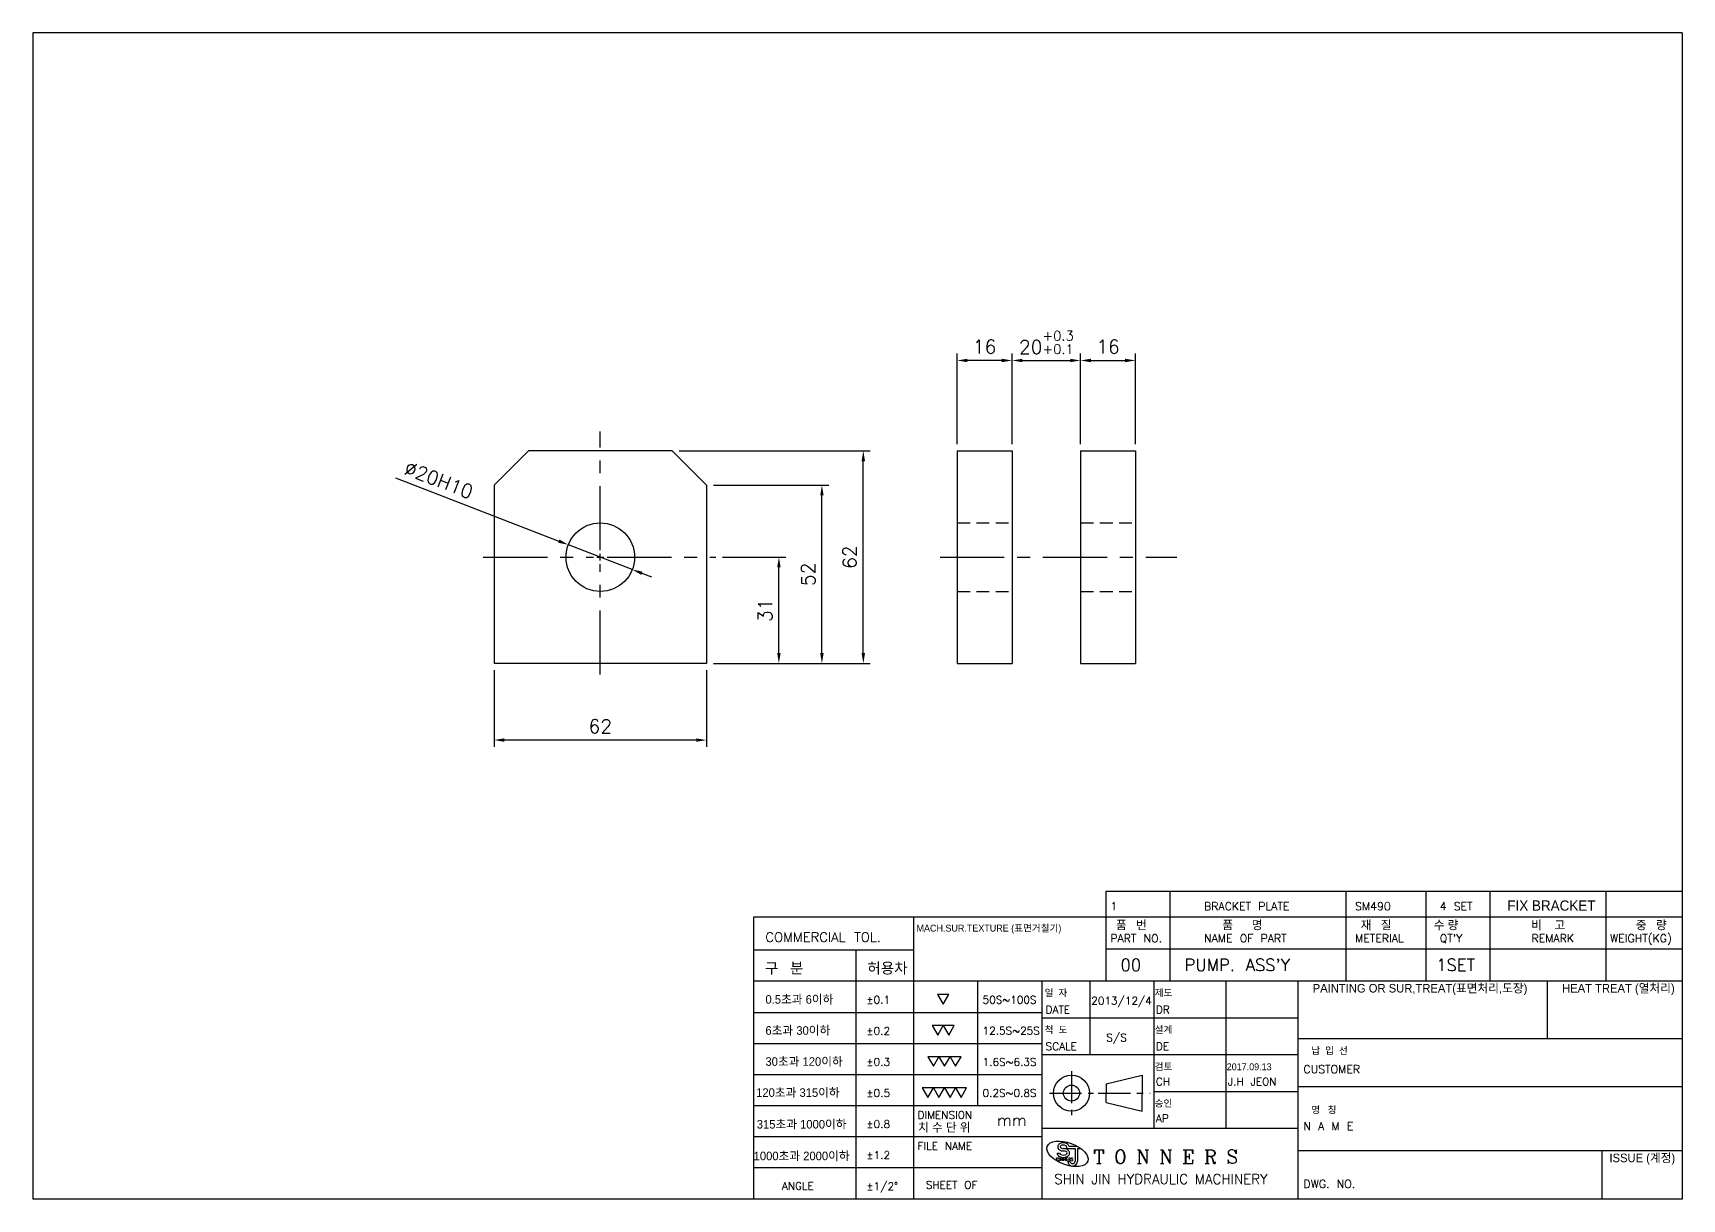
# Model space of a CAD drawing. Extents: x 2001 to 8872, y 8514 to 11880.
# Drawn here: x 4357.2 to 4838.3, y 8528 to 8868.2 of the extents above; entities that cross this region are included whole.
import ezdxf

# ---------------------------------------------------------------- set-up
doc = ezdxf.new("R2010")
doc.units = 0
doc.header["$LTSCALE"] = 15
doc.header["$MEASUREMENT"] = 0
for name, pattern in [('CENTER', [2, 1.25, -0.25, 0.25, -0.25]), ('HIDDEN', [0.375, 0.25, -0.125]), ('PHANTOM2', [31.75, 15.875, -3.175, 3.175, -3.175, 3.175, -3.175])]:
    doc.linetypes.add(name, pattern=pattern)
for name, color, linetype in [('1', 1, 'CENTER'), ('2', 2, 'HIDDEN'), ('3', 3, 'Continuous'), ('4', 4, 'Continuous')]:
    doc.layers.add(name, color=color, linetype=linetype)
doc.styles.add('HSG', font='romans.shx', dxfattribs={"bigfont": 'whgtxt.shx'})
doc.styles.add('ROMANC', font='romanc', dxfattribs={"height": 2})
doc.styles.add('ROMANS', font='txt.shx', dxfattribs={"bigfont": 'whgtxt.shx'})
doc.styles.get("Standard").update_dxf_attribs({"font": 'txt.shx'})
doc.dimstyles.new('ISO-25', dxfattribs={"dimtxt": 2.5, "dimasz": 2.5, "dimexe": 1.25, "dimexo": 0.625, "dimtad": 1, "dimtoh": 1, "dimdsep": 46, "dimtxsty": 'Standard', "dimcen": 2.5, "dimclrt": 6, "dimadec": 0, "dimazin": 0, "dimtfac": 1, "dimtmove": 0, "dimatfit": 3, "dimfxl": 1, "dimarcsym": 0})

# ---------------------------------------------------------------- blocks, each defined once
blk = doc.blocks.new('*D350')
at = {"layer": '4', "color": 4, "linetype": 'PHANTOM2', "lineweight": -2, "transparency": 16777216}
for p, q in [((4642.82, 8748.28), (4642.82, 8774.67)), ((4645.82, 8772.67), (4659.82, 8772.67)), ((4662.82, 8748.28), (4662.82, 8774.67))]:
    blk.add_line(p, q, dxfattribs=at)
at = {"layer": '4', "color": 4, "linetype": 'PHANTOM2', "transparency": 16777216}
for points in [[(4645.82, 8773.17), (4645.82, 8772.17), (4642.82, 8772.67)], [(4659.82, 8773.17), (4659.82, 8772.17), (4662.82, 8772.67)]]:
    blk.add_solid(points, dxfattribs=at)
at = {"layer": 'Defpoints', "color": 0, "linetype": 'PHANTOM2', "transparency": 16777216}
for p in [(4662.82, 8772.67), (4642.82, 8746.28), (4662.82, 8746.28)]:
    blk.add_point(p, dxfattribs=at)
at = {"layer": '4', "color": 7, "linetype": 'PHANTOM2', "transparency": 16777216, "insert": (4652.82, 8777.93), "char_height": 4, "attachment_point": 5}
blk.add_mtext('20{\\H0.7x;\\S+0.3^ +0.1;}', dxfattribs=at)
blk = doc.blocks.new('*U351')
at = {"layer": '1', "color": 0, "transparency": 16777216}
for p, q in [((0, 2), (0, 36.67)), ((-34.17, 0), (-2, 0)), ((2, 0), (33.69, 0)), ((0, -34.27), (0, -2))]:
    blk.add_line(p, q, dxfattribs=at)
at = {"layer": '1', "color": 0, "linetype": 'Continuous', "transparency": 16777216}
for p, q in [((-1, 0), (1, 0)), ((0, -1), (0, 1))]:
    blk.add_line(p, q, dxfattribs=at)
blk = doc.blocks.new('*D353')
at = {"layer": '4', "color": 4, "linetype": 'PHANTOM2', "lineweight": -2, "transparency": 16777216}
for p, q in [((4626.82, 8748.28), (4626.82, 8774.67)), ((4639.82, 8772.67), (4629.82, 8772.67)), ((4642.82, 8748.28), (4642.82, 8774.67))]:
    blk.add_line(p, q, dxfattribs=at)
at = {"layer": '4', "color": 4, "linetype": 'PHANTOM2', "transparency": 16777216}
for points in [[(4629.82, 8773.17), (4629.82, 8772.17), (4626.82, 8772.67)], [(4639.82, 8773.17), (4639.82, 8772.17), (4642.82, 8772.67)]]:
    blk.add_solid(points, dxfattribs=at)
at = {"layer": 'Defpoints', "color": 0, "linetype": 'PHANTOM2', "transparency": 16777216}
for p in [(4626.82, 8772.67), (4626.82, 8746.28), (4642.82, 8746.28)]:
    blk.add_point(p, dxfattribs=at)
at = {"layer": '4', "color": 7, "linetype": 'PHANTOM2', "transparency": 16777216, "insert": (4634.82, 8776.67), "char_height": 4, "attachment_point": 5}
blk.add_mtext('16', dxfattribs=at)
blk = doc.blocks.new('*D354')
at = {"layer": '4', "color": 4, "linetype": 'PHANTOM2', "lineweight": -2, "transparency": 16777216}
for p, q in [((4662.82, 8748.28), (4662.82, 8774.67)), ((4665.82, 8772.67), (4675.82, 8772.67)), ((4678.82, 8748.28), (4678.82, 8774.67))]:
    blk.add_line(p, q, dxfattribs=at)
at = {"layer": '4', "color": 4, "linetype": 'PHANTOM2', "transparency": 16777216}
for points in [[(4665.82, 8773.17), (4665.82, 8772.17), (4662.82, 8772.67)], [(4675.82, 8773.17), (4675.82, 8772.17), (4678.82, 8772.67)]]:
    blk.add_solid(points, dxfattribs=at)
at = {"layer": 'Defpoints', "color": 0, "linetype": 'PHANTOM2', "transparency": 16777216}
for p in [(4678.82, 8772.67), (4662.82, 8746.28), (4678.82, 8746.28)]:
    blk.add_point(p, dxfattribs=at)
at = {"layer": '4', "color": 7, "linetype": 'PHANTOM2', "transparency": 16777216, "insert": (4670.82, 8776.67), "char_height": 4, "attachment_point": 5}
blk.add_mtext('16', dxfattribs=at)
blk = doc.blocks.new('*D355')
at = {"layer": '4', "color": 4, "linetype": 'PHANTOM2', "lineweight": -2, "transparency": 16777216}
for p, q in [((4491.69, 8682.28), (4491.69, 8659.92)), ((4553.69, 8682.28), (4553.69, 8659.92)), ((4550.69, 8661.92), (4494.69, 8661.92))]:
    blk.add_line(p, q, dxfattribs=at)
at = {"layer": '4', "color": 4, "linetype": 'PHANTOM2', "transparency": 16777216}
for points in [[(4494.69, 8662.42), (4494.69, 8661.42), (4491.69, 8661.92)], [(4550.69, 8662.42), (4550.69, 8661.42), (4553.69, 8661.92)]]:
    blk.add_solid(points, dxfattribs=at)
at = {"layer": 'Defpoints', "color": 0, "linetype": 'PHANTOM2', "transparency": 16777216}
for p in [(4491.69, 8684.28), (4553.69, 8684.28), (4491.69, 8661.92)]:
    blk.add_point(p, dxfattribs=at)
at = {"layer": '4', "color": 7, "linetype": 'PHANTOM2', "transparency": 16777216, "insert": (4522.69, 8665.92), "char_height": 4, "attachment_point": 5}
blk.add_mtext('62', dxfattribs=at)
blk = doc.blocks.new('*D356')
at = {"layer": '4', "color": 4, "linetype": 'PHANTOM2', "lineweight": -2, "transparency": 16777216}
for p, q in [((4558.38, 8715.28), (4576.8, 8715.28)), ((4574.8, 8687.28), (4574.8, 8712.28)), ((4555.69, 8684.28), (4576.8, 8684.28))]:
    blk.add_line(p, q, dxfattribs=at)
at = {"layer": '4', "color": 4, "linetype": 'PHANTOM2', "transparency": 16777216}
for points in [[(4574.3, 8712.28), (4575.3, 8712.28), (4574.8, 8715.28)], [(4574.3, 8687.28), (4575.3, 8687.28), (4574.8, 8684.28)]]:
    blk.add_solid(points, dxfattribs=at)
at = {"layer": 'Defpoints', "color": 0, "linetype": 'PHANTOM2', "transparency": 16777216}
for p in [(4556.38, 8715.28), (4574.8, 8715.28), (4553.69, 8684.28)]:
    blk.add_point(p, dxfattribs=at)
at = {"layer": '4', "color": 7, "linetype": 'PHANTOM2', "transparency": 16777216, "insert": (4570.8, 8699.78), "char_height": 4, "attachment_point": 5, "rotation": 90}
blk.add_mtext('31', dxfattribs=at)
blk = doc.blocks.new('*D357')
at = {"layer": '4', "color": 4, "linetype": 'PHANTOM2', "lineweight": -2, "transparency": 16777216}
for p, q in [((4545.69, 8746.28), (4601.43, 8746.28)), ((4599.43, 8687.28), (4599.43, 8743.28)), ((4555.69, 8684.28), (4601.43, 8684.28))]:
    blk.add_line(p, q, dxfattribs=at)
at = {"layer": '4', "color": 4, "linetype": 'PHANTOM2', "transparency": 16777216}
for points in [[(4598.93, 8743.28), (4599.93, 8743.28), (4599.43, 8746.28)], [(4598.93, 8687.28), (4599.93, 8687.28), (4599.43, 8684.28)]]:
    blk.add_solid(points, dxfattribs=at)
at = {"layer": 'Defpoints', "color": 0, "linetype": 'PHANTOM2', "transparency": 16777216}
for p in [(4543.69, 8746.28), (4599.43, 8746.28), (4553.69, 8684.28)]:
    blk.add_point(p, dxfattribs=at)
at = {"layer": '4', "color": 7, "linetype": 'PHANTOM2', "transparency": 16777216, "insert": (4595.43, 8715.28), "char_height": 4, "attachment_point": 5, "rotation": 90}
blk.add_mtext('62', dxfattribs=at)
blk = doc.blocks.new('*D358')
at = {"layer": '4', "color": 4, "linetype": 'PHANTOM2', "lineweight": -2, "transparency": 16777216}
for p, q in [((4555.69, 8736.28), (4589.35, 8736.28)), ((4587.35, 8687.28), (4587.35, 8733.28)), ((4555.69, 8684.28), (4589.35, 8684.28))]:
    blk.add_line(p, q, dxfattribs=at)
at = {"layer": '4', "color": 4, "linetype": 'PHANTOM2', "transparency": 16777216}
for points in [[(4586.85, 8733.28), (4587.85, 8733.28), (4587.35, 8736.28)], [(4586.85, 8687.28), (4587.85, 8687.28), (4587.35, 8684.28)]]:
    blk.add_solid(points, dxfattribs=at)
at = {"layer": 'Defpoints', "color": 0, "linetype": 'PHANTOM2', "transparency": 16777216}
for p in [(4553.69, 8736.28), (4587.35, 8736.28), (4553.69, 8684.28)]:
    blk.add_point(p, dxfattribs=at)
at = {"layer": '4', "color": 7, "linetype": 'PHANTOM2', "transparency": 16777216, "insert": (4583.35, 8710.28), "char_height": 4, "attachment_point": 5, "rotation": 90}
blk.add_mtext('52', dxfattribs=at)
blk = doc.blocks.new('*D359')
at = {"layer": '4', "color": 4, "linetype": 'PHANTOM2', "lineweight": -2, "transparency": 16777216}
for p, q in [((4462.93, 8738.4), (4510.57, 8719.97)), ((4532.02, 8711.67), (4513.37, 8718.89)), ((4534.82, 8710.59), (4537.62, 8709.51))]:
    blk.add_line(p, q, dxfattribs=at)
at = {"layer": '4', "color": 4, "linetype": 'PHANTOM2', "transparency": 16777216}
for points in [[(4510.75, 8720.44), (4510.39, 8719.5), (4513.37, 8718.89)], [(4535, 8711.06), (4534.64, 8710.12), (4532.02, 8711.67)]]:
    blk.add_solid(points, dxfattribs=at)
at = {"layer": 'Defpoints', "color": 0, "linetype": 'PHANTOM2', "transparency": 16777216}
for p in [(4513.37, 8718.89), (4532.02, 8711.67)]:
    blk.add_point(p, dxfattribs=at)
at = {"layer": '4', "color": 7, "linetype": 'PHANTOM2', "transparency": 16777216, "insert": (4475.57, 8737.8), "char_height": 4, "attachment_point": 5, "rotation": 338.8515}
blk.add_mtext('∅20H10', dxfattribs=at)

msp = doc.modelspace()

# ---------------------------------------------------------------- linework, layer by layer
at = {"color": 6}
for p, q in [((4357.16387, 8868.21861), (4357.16387, 8528.01861)), ((4838.30387, 8868.21861), (4357.16387, 8868.21861)), ((4838.30387, 8868.21861), (4838.30387, 8528.01861)), ((4670.15504, 8617.7247), (4670.15504, 8591.5415)), ((4838.30387, 8617.7247), (4670.15504, 8617.7247)), ((4688.83824, 8617.7247), (4688.83824, 8591.5415)), ((4740.21705, 8617.7247), (4740.21705, 8591.5415)), ((4763.57106, 8617.7247), (4763.57106, 8591.5415)), ((4782.25426, 8617.7247), (4782.25426, 8591.5415)), ((4816.11757, 8617.7247), (4816.11757, 8591.5415)), ((4838.30387, 8610.2247), (4670.15504, 8610.2247)), ((4838.30387, 8600.8831), (4670.15504, 8600.8831)), ((4838.30387, 8591.5415), (4614.10543, 8591.5415)), ((4632.78863, 8591.5415), (4632.78863, 8555.20267)), ((4684.16744, 8591.5415), (4684.16744, 8548.57013)), ((4651.47184, 8582.38673), (4614.10543, 8582.38673)), ((4726.20465, 8580.79866), (4651.47184, 8580.79866)), ((4838.30387, 8574.72662), (4726.20465, 8574.72662)), ((4651.47184, 8573.32538), (4614.10543, 8573.32538)), ((4726.20465, 8570.05582), (4651.47184, 8570.05582)), ((4651.47184, 8564.26402), (4614.10543, 8564.26402)), ((4838.30387, 8560.71422), (4726.20465, 8560.71422)), ((4651.47184, 8555.20267), (4614.10543, 8555.20267)), ((4726.20465, 8559.31298), (4684.16744, 8559.31298)), ((4651.47184, 8546.14132), (4614.10543, 8546.14132)), ((4726.20465, 8548.57013), (4651.47184, 8548.57013)), ((4838.30387, 8542.03101), (4726.20465, 8542.03101)), ((4651.47184, 8537.07996), (4614.10543, 8537.07996)), ((4838.30387, 8528.01861), (4357.16387, 8528.01861))]:
    msp.add_line(p, q, dxfattribs=at)
at = {"color": 5}
for p, q in [((4838.30387, 8610.2247), (4567.39742, 8610.2247)), ((4567.39742, 8610.2247), (4567.39742, 8528.01861)), ((4614.10543, 8610.2247), (4614.10543, 8528.01861)), ((4597.29055, 8600.60286), (4597.29055, 8528.01861)), ((4651.47184, 8591.5415), (4651.47184, 8528.01861)), ((4665.48424, 8591.5415), (4665.48424, 8570.05582)), ((4705.18605, 8591.5415), (4705.18605, 8548.57013)), ((4726.20465, 8591.5415), (4726.20465, 8528.01861)), ((4798.96894, 8591.5415), (4798.96894, 8574.72662)), ((4814.94987, 8542.03101), (4814.94987, 8528.01861))]:
    msp.add_line(p, q, dxfattribs=at)
for p, q in [((4670.31966, 8561.6353), (4680.82896, 8564.16472)), ((4670.31966, 8561.6353), (4670.31966, 8558.91007)), ((4680.82896, 8564.16472), (4680.82896, 8558.91007)), ((4670.31966, 8556.18483), (4670.31966, 8558.91007)), ((4670.31966, 8556.18483), (4680.82896, 8553.65541)), ((4680.82896, 8553.65541), (4680.82896, 8558.91007))]:
    msp.add_line(p, q)
for radius in [5.25465, 2.3354]:
    msp.add_circle((4660.1731, 8558.91007), radius)
at = {"layer": '1'}
msp.add_line((4621.81523, 8715.28031), (4690.87666, 8715.28031), dxfattribs=at)
at = {"layer": '1', "ltscale": 0.5}
for p, q in [((4660.1731, 8565.33242), (4660.1731, 8552.48771)), ((4653.75075, 8558.91007), (4666.59545, 8558.91007)), ((4667.98426, 8558.91007), (4683.16436, 8558.91007))]:
    msp.add_line(p, q, dxfattribs=at)
at = {"layer": '2'}
for p, q in [((4626.81523, 8725.28031), (4642.81523, 8725.28031)), ((4662.81523, 8725.28031), (4678.81523, 8725.28031)), ((4626.81523, 8705.28031), (4642.81523, 8705.28031)), ((4662.81523, 8705.28031), (4678.81523, 8705.28031))]:
    msp.add_line(p, q, dxfattribs=at)
at = {"layer": '3'}
for p, q in [((4501.69488, 8746.28031), (4491.69488, 8736.28031)), ((4543.69488, 8746.28031), (4501.69488, 8746.28031)), ((4543.69488, 8746.28031), (4553.69488, 8736.28031)), ((4626.81523, 8746.28031), (4642.81523, 8746.28031)), ((4626.81523, 8746.28031), (4626.81523, 8684.28031)), ((4626.81523, 8746.28031), (4642.81523, 8746.28031)), ((4642.81523, 8746.28031), (4642.81523, 8684.28031)), ((4662.81523, 8746.28031), (4678.81523, 8746.28031)), ((4662.81523, 8746.28031), (4662.81523, 8684.28031)), ((4678.81523, 8746.28031), (4678.81523, 8684.28031)), ((4491.69488, 8736.28031), (4491.69488, 8684.28031)), ((4553.69488, 8736.28031), (4553.69488, 8684.28031)), ((4553.69488, 8684.28031), (4491.69488, 8684.28031)), ((4626.81523, 8684.28031), (4642.81523, 8684.28031)), ((4662.81523, 8684.28031), (4678.81523, 8684.28031)), ((4655.9946, 8541.35507), (4656.68867, 8541.35507)), ((4658.73943, 8543.24245), (4658.73943, 8542.79632)), ((4658.73943, 8542.79632), (4661.25211, 8542.79632)), ((4659.39549, 8543.48263), (4661.7913, 8543.48263)), ((4661.25211, 8542.79632), (4661.25211, 8539.0236)), ((4661.93842, 8542.79632), (4661.93842, 8539.0236)), ((4661.93842, 8542.79632), (4662.87258, 8542.79632)), ((4659.08858, 8538.93031), (4659.78117, 8538.93031))]:
    msp.add_line(p, q, dxfattribs=at)
msp.add_circle((4522.69488, 8715.28031), 10, dxfattribs=at)
for radius, start, end in [(1.42935, 185.9808333, 357.7687171), (0.74404, 191.5466927, 355.7106469)]:
    msp.add_arc((4660.51015, 8539.07925), radius, start, end, dxfattribs=at)
msp.add_ellipse((4659.01083, 8541.19493), major_axis=(-5.91177, 2.15171), ratio=0.515151515, dxfattribs=at)
for centre, major_axis, ratio, start_param, end_param in [((4657.79575, 8541.44085), (1.11855, 0), 0.536875492, 3.284940222, 7.853981634), ((4657.79575, 8543.24245), (-0.94368, 0), 0.545454545, 3.141592654, 7.854486067)]:
    msp.add_ellipse(centre, major_axis=major_axis, ratio=ratio, start_param=start_param, end_param=end_param, dxfattribs=at)
for points, knots in [([(4655.9946, 8541.35507), (4656.00104, 8541.2804), (4656.01568, 8541.20694), (4656.06724, 8541.04154), (4656.1101, 8540.95331), (4656.21083, 8540.79627), (4656.26858, 8540.72721), (4656.45181, 8540.54605), (4656.58799, 8540.45632), (4656.874, 8540.31429), (4657.02474, 8540.26222), (4657.33593, 8540.18771), (4657.49643, 8540.16551), (4657.90359, 8540.14521), (4658.15151, 8540.16532), (4658.56526, 8540.26017), (4658.7361, 8540.31949), (4659.01991, 8540.46846), (4659.13761, 8540.54793), (4659.32802, 8540.7297), (4659.40508, 8540.8237), (4659.52891, 8541.04602), (4659.57479, 8541.17524), (4659.60995, 8541.44907), (4659.59816, 8541.59193), (4659.52366, 8541.85146), (4659.4626, 8541.96756), (4659.31818, 8542.16475), (4659.23502, 8542.24679), (4659.05883, 8542.38613), (4658.96548, 8542.44365), (4658.67646, 8542.58897), (4658.47005, 8542.65156), (4658.10535, 8542.71478), (4657.95055, 8542.72776), (4657.79575, 8542.72772)], [6.328961173, 6.328961173, 6.328961173, 6.328961173, 6.449006084, 6.449006084, 6.614826862, 6.614826862, 6.780647639, 6.780647639, 7.107559715, 7.107559715, 7.434471791, 7.434471791, 7.761383867, 7.761383867, 8.257555806, 8.257555806, 8.628092635, 8.628092635, 8.91247393, 8.91247393, 9.134214032, 9.134214032, 9.355954135, 9.355954135, 9.577694237, 9.577694237, 9.79943434, 9.79943434, 10.021174442, 10.021174442, 10.242914545, 10.242914545, 10.683239088, 10.683239088, 10.995567858, 10.995567858, 10.995567858, 10.995567858]), ([(4659.39549, 8543.48263), (4659.39191, 8543.4968), (4659.38802, 8543.51083), (4659.34699, 8543.64663), (4659.28841, 8543.75498), (4659.15191, 8543.93809), (4659.07415, 8544.01373), (4658.91088, 8544.1414), (4658.82507, 8544.19365), (4658.55957, 8544.32558), (4658.37165, 8544.38097), (4657.9857, 8544.44429), (4657.78771, 8544.4515), (4657.39706, 8544.4183), (4657.20465, 8544.37826), (4656.8891, 8544.26019), (4656.76118, 8544.19592), (4656.54721, 8544.04141), (4656.45773, 8543.9596), (4656.31585, 8543.77415), (4656.25991, 8543.67651), (4656.18587, 8543.46548), (4656.16576, 8543.3542), (4656.16576, 8543.24245), (4656.16576, 8543.14301), (4656.18159, 8543.04383), (4656.23868, 8542.86051), (4656.27954, 8542.77644), (4656.3751, 8542.62745), (4656.42969, 8542.56228), (4656.60201, 8542.39218), (4656.72885, 8542.3093), (4656.99254, 8542.17956), (4657.13028, 8542.13292), (4657.41299, 8542.06738), (4657.558, 8542.04873), (4657.73439, 8542.042), (4657.76507, 8542.0414), (4657.79575, 8542.04139)], [3.279620211, 3.279620211, 3.279620211, 3.279620211, 3.304946859, 3.304946859, 3.527799079, 3.527799079, 3.750651299, 3.750651299, 3.973503518, 3.973503518, 4.420215614, 4.420215614, 4.86692771, 4.86692771, 5.313639805, 5.313639805, 5.636260602, 5.636260602, 5.887868575, 5.887868575, 6.094097634, 6.094097634, 6.283185307, 6.283185307, 6.283185307, 6.451457966, 6.451457966, 6.619730625, 6.619730625, 6.788003285, 6.788003285, 7.120051115, 7.120051115, 7.452098946, 7.452098946, 7.784146776, 7.784146776, 7.853987352, 7.853987352, 7.853987352, 7.853987352])]:
    msp.add_open_spline(points, degree=3, knots=knots, dxfattribs=at)
at = {"layer": '4', "color": 5}
for p, q in [((4614.10543, 8600.60286), (4567.39742, 8600.60286)), ((4614.10543, 8591.5415), (4567.39742, 8591.5415)), ((4614.10543, 8582.38673), (4567.39742, 8582.38673)), ((4614.10543, 8573.32538), (4567.39742, 8573.32538)), ((4614.10543, 8564.26402), (4567.39742, 8564.26402)), ((4614.10543, 8555.20267), (4567.39742, 8555.20267)), ((4614.10543, 8546.14132), (4567.39742, 8546.14132)), ((4614.10543, 8537.07996), (4567.39742, 8537.07996))]:
    msp.add_line(p, q, dxfattribs=at)
at = {"layer": '4'}
for points in [[(4622.73165, 8584.86845), (4624.34966, 8587.67093), (4621.11364, 8587.67093)], [(4621.13203, 8575.8071), (4622.75005, 8578.60958), (4619.51402, 8578.60958)], [(4624.36806, 8575.8071), (4625.98607, 8578.60958), (4622.75005, 8578.60958)], [(4619.88789, 8566.74574), (4621.5059, 8569.54822), (4618.26988, 8569.54822)], [(4623.12392, 8566.74574), (4624.74193, 8569.54822), (4621.5059, 8569.54822)], [(4626.35994, 8566.74574), (4627.97795, 8569.54822), (4624.74193, 8569.54822)], [(4618.25148, 8557.68439), (4619.86949, 8560.48687), (4616.63346, 8560.48687)], [(4621.4875, 8557.68439), (4623.10552, 8560.48687), (4619.86949, 8560.48687)], [(4624.72353, 8557.68439), (4626.34154, 8560.48687), (4623.10552, 8560.48687)], [(4627.95955, 8557.68439), (4629.57757, 8560.48687), (4626.34154, 8560.48687)]]:
    msp.add_lwpolyline(points, close=True, dxfattribs=at)

# ---------------------------------------------------------------- block references
at = {"layer": '1'}
msp.add_blockref('*U351', (4522.69488, 8715.28031), dxfattribs=at)

# ---------------------------------------------------------------- texts
for s, height, p in [('1', 2.3354, (4671.49947, 8612.26047)), ('BRACKET PLATE', 2.3354004, (4698.85459, 8612.26047)), ('SM490', 2.3354, (4742.90998, 8612.26047)), ('4 SET', 2.3354, (4767.61247, 8612.26047)), ('COMMERCIAL TOL.', 2.8024805, (4570.85672, 8603.02191)), ('PART NO.', 2.3354, (4671.49947, 8602.91886)), ('NAME OF PART', 2.3354004, (4698.85459, 8602.91886)), ('METERIAL', 2.3354, (4742.90998, 8602.91886)), ("QT'Y", 2.3354, (4767.61247, 8602.91886)), ('REMARK', 2.3354, (4794.38967, 8602.91886)), ('WEIGHT(KG)', 2.3354, (4817.30491, 8602.91886)), ('00', 3.503101, (4674.47917, 8594.56532)), ("PUMP. ASS'Y", 3.5031007, (4693.16237, 8594.56532)), ('1SET', 3.503101, (4766.60555, 8594.56532)), ('%%P0.1', 2.241984, (4600.32158, 8585.01181)), ('50S~100S', 2.241984, (4634.22005, 8585.01181)), ('DATE', 2.241984, (4652.61772, 8582.18066)), ('2013/12/4', 2.241984, (4665.93008, 8584.74215)), ('DR', 2.241984, (4684.78028, 8582.18066)), ('%%P0.2', 2.241984, (4600.32158, 8575.95046)), ('12.5S~25S', 2.241984, (4634.22005, 8575.99716)), ('S/S', 2.241984, (4670.33043, 8573.9993)), ('%%P0.3', 2.241984, (4600.32158, 8566.8891)), ('1.6S~6.3S', 2.241984, (4634.22005, 8566.8891)), ('SCALE', 2.241984, (4652.61772, 8571.43782)), ('DE', 2.241984, (4684.78028, 8571.43782)), ('CUSTOMER', 2.3354, (4727.85629, 8564.71763)), ('%%P0.5', 2.241984, (4600.32158, 8557.82775)), ('0.2S~0.8S', 2.241984, (4634.22005, 8557.82775)), ('CH', 2.241984, (4684.78028, 8561.16206)), ('J.H JEON', 2.241984, (4705.79889, 8561.16206)), ('%%P0.8', 2.241984, (4600.32158, 8548.76639)), ('DIMENSION', 2.241984, (4615.25131, 8551.43014)), ('mm', 3.362977, (4638.43799, 8549.36154)), ('AP', 2.241984, (4684.78028, 8550.41921)), ('N A M E', 2.3354, (4727.85629, 8548.14242)), ('%%P1.2', 2.241984, (4600.32158, 8539.70504)), ('FILE NAME', 2.241984, (4615.25131, 8542.36878)), ('ANGLE', 2.241984, (4575.66803, 8530.73433)), ('%%P1/2%%D', 2.241984, (4600.32158, 8530.64369)), ('SHEET OF', 2.241984, (4617.65681, 8531.01761)), ('DWG. NO.', 2.3354, (4727.85629, 8531.26026))]:
    msp.add_text(s, height=height).set_placement(p)
at = {"linetype": 'Continuous', "style": 'ROMANC'}
msp.add_text('T O N N E R S', height=4.0019617, dxfattribs=at).set_placement((4666.55961, 8538.33845))
at = {"layer": '3'}
for s, height, style, p in [('TONNERS', 0.851079, 'ROMANS', (4655.53491, 8539.13731)), ('SHIN JIN HYDRAULIC MACHINERY', 2.8655859, 'HSG', (4655.14659, 8532.39496))]:
    msp.add_text(s, height=height, dxfattribs=dict(at, style=style)).set_placement(p)
at = {"layer": '3', "color": 7, "attachment_point": 4}
for s, insert, char_height in [('\\f굴림|b0|i0|c129|p2;MACH.SUR.TEXTURE (표면거칠기)', (4614.95565, 8606.74736), 2.0007), ('\\f굴림|b0|i0|c129|p2;품   번', (4673.14012, 8607.82468), 2.500875), ('\\f굴림|b0|i0|c129|p2;품      명', (4704.17494, 8607.82468), 2.500875), ('\\f굴림|b0|i0|c129|p2;재   질', (4744.55759, 8607.82468), 2.500875), ('\\f굴림|b0|i0|c129|p2;수 량', (4765.87249, 8607.82468), 2.500875), ('\\f굴림|b0|i0|c129|p2;비    고', (4794.29234, 8607.82468), 2.500875), ('\\f굴림|b0|i0|c129|p2;중   량', (4824.84369, 8607.82468), 2.500875), ('\\f굴림|b0|i0|c129|p2;구   분', (4570.71332, 8595.22157), 3.1260938), ('\\f굴림|b0|i0|c129|p2;허용차', (4600.60644, 8595.22157), 3.1260938), ('\\f굴림|b0|i0|c129|p2;일  자', (4652.32206, 8588.06415), 2.0007), ('\\f굴림|b0|i0|c129|p2;제도', (4684.4381, 8588.06415), 2.0007), ('\\f굴림|b0|i0|c129|p2;PAINTING OR SUR,TREAT(표면처리,도장)', (4730.54519, 8589.14148), 2.500875), ('\\f굴림|b0|i0|c129|p2;HEAT TREAT (열처리)', (4803.30948, 8589.14148), 2.500875), ('\\f굴림|b0|i0|c129|p2;0.5초과 6이하', (4570.87504, 8586.11686), 2.500875), ('\\f굴림|b0|i0|c129|p2;6초과 30이하', (4570.87504, 8577.05551), 2.500875), ('\\f굴림|b0|i0|c129|p2;척  도', (4652.32206, 8577.32131), 2.0007), ('\\f굴림|b0|i0|c129|p2;설계', (4684.4381, 8577.32131), 2.0007), ('\\f굴림|b0|i0|c129|p2;30초과 120이하', (4570.87504, 8567.99416), 2.500875), ('\\f굴림|b0|i0|c129|p2;납  입  선', (4730.14589, 8571.24927), 2.0007), ('\\f굴림|b0|i0|c129|p2;검토', (4684.4381, 8566.57847), 2.0007), ('{\\fGulim|b0|i0|c129|p2;2017.09.13}', (4705.45671, 8566.57847), 2.0007), ('\\f굴림|b0|i0|c129|p2;120초과 315이하', (4568.1561, 8558.9328), 2.500875), ('\\f굴림|b0|i0|c129|p2;승인', (4684.4381, 8555.83563), 2.0007), ('\\f굴림|b0|i0|c129|p2;명   칭', (4730.14589, 8553.95547), 2.0007), ('\\f굴림|b0|i0|c129|p2;315초과 1000이하', (4568.33736, 8549.69034), 2.500875), ('\\f굴림|b0|i0|c129|p2;치 수 단 위', (4615.4079, 8548.7848), 2.500875), ('\\f굴림|b0|i0|c129|p2;1000초과 2000이하', (4567.4284, 8540.44788), 2.500875), ('\\f굴림|b0|i0|c129|p2;ISSUE (계정)', (4817.12565, 8539.63099), 2.500875)]:
    msp.add_mtext(s, dxfattribs=dict(at, insert=insert, char_height=char_height))
at = {"layer": '4', "color": 6, "linetype": 'PHANTOM2', "insert": (4787.33636, 8615.14803), "char_height": 3, "width": 30.2446132, "attachment_point": 1}
msp.add_mtext('{\\fGulim|b0|i0|c129|p50;FIX BRACKET}', dxfattribs=at)

# ---------------------------------------------------------------- dimensions: what is measured, and where the dimension line sits
at = {"layer": '4', "color": 6, "linetype": 'PHANTOM2'}
dim = msp.add_linear_dim(base=(4662.81523, 8772.66527), p1=(4642.81523, 8746.28031), p2=(4662.81523, 8746.28031), text='<>{\\H0.7x;\\S+0.3~++0.1;}', dimstyle='ISO-25', override={"dimtxt": 4, "dimasz": 3, "dimexe": 2, "dimexo": 2, "dimgap": 2, "dimtoh": 0, "dimcen": 0, "dimclrd": 4, "dimclre": 4, "dimclrt": 7, "dimfxl": 0.5}, dxfattribs=at)
dim.commit()
dim.dimension.update_dxf_attribs({"geometry": '*D350', "text_midpoint": (4652.81523, 8772.66527), "dimtype": 160})
for base, p1, p2, picture, middle in [((4626.81523, 8772.66527), (4642.81523, 8746.28031), (4626.81523, 8746.28031), '*D353', (4634.81523, 8776.66527)), ((4678.81523, 8772.66527), (4662.81523, 8746.28031), (4678.81523, 8746.28031), '*D354', (4670.81523, 8776.66527)), ((4491.69488, 8661.92369), (4553.69488, 8684.28031), (4491.69488, 8684.28031), '*D355', (4522.69488, 8665.92369))]:
    dim = msp.add_linear_dim(base=base, p1=p1, p2=p2, dimstyle='ISO-25', override={"dimtxt": 4, "dimasz": 3, "dimexe": 2, "dimexo": 2, "dimgap": 2, "dimtoh": 0, "dimcen": 0, "dimclrd": 4, "dimclre": 4, "dimclrt": 7, "dimfxl": 0.5}, dxfattribs=at)
    dim.commit()
    dim.dimension.update_dxf_attribs({"geometry": picture, "text_midpoint": middle})
dim = msp.add_diameter_dim_2p(p1=(4532.02137, 8711.67245), p2=(4513.3684, 8718.88817), text='<>H10', dimstyle='ISO-25', override={"dimtxt": 4, "dimasz": 3, "dimexe": 2, "dimexo": 2, "dimgap": 2, "dimtoh": 0, "dimcen": 0, "dimclrd": 4, "dimclre": 4, "dimclrt": 7, "dimfxl": 0.5}, dxfattribs=at)
dim.commit()
dim.dimension.update_dxf_attribs({"geometry": '*D359', "text_midpoint": (4474.12195, 8734.07027), "dimtype": 163})
for base, p2, picture, middle in [((4599.43212, 8746.28031), (4543.69488, 8746.28031), '*D357', (4595.43212, 8715.28031)), ((4587.34617, 8736.28031), (4553.69488, 8736.28031), '*D358', (4583.34617, 8710.28031)), ((4574.79585, 8715.28031), (4556.38252, 8715.28031), '*D356', (4570.79585, 8699.78031))]:
    dim = msp.add_linear_dim(base=base, p1=(4553.69488, 8684.28031), p2=p2, angle=90, dimstyle='ISO-25', override={"dimtxt": 4, "dimasz": 3, "dimexe": 2, "dimexo": 2, "dimgap": 2, "dimtoh": 0, "dimcen": 0, "dimclrd": 4, "dimclre": 4, "dimclrt": 7, "dimfxl": 0.5}, dxfattribs=at)
    dim.commit()
    dim.dimension.update_dxf_attribs({"geometry": picture, "text_midpoint": middle})

doc.saveas('drawing.dxf')
